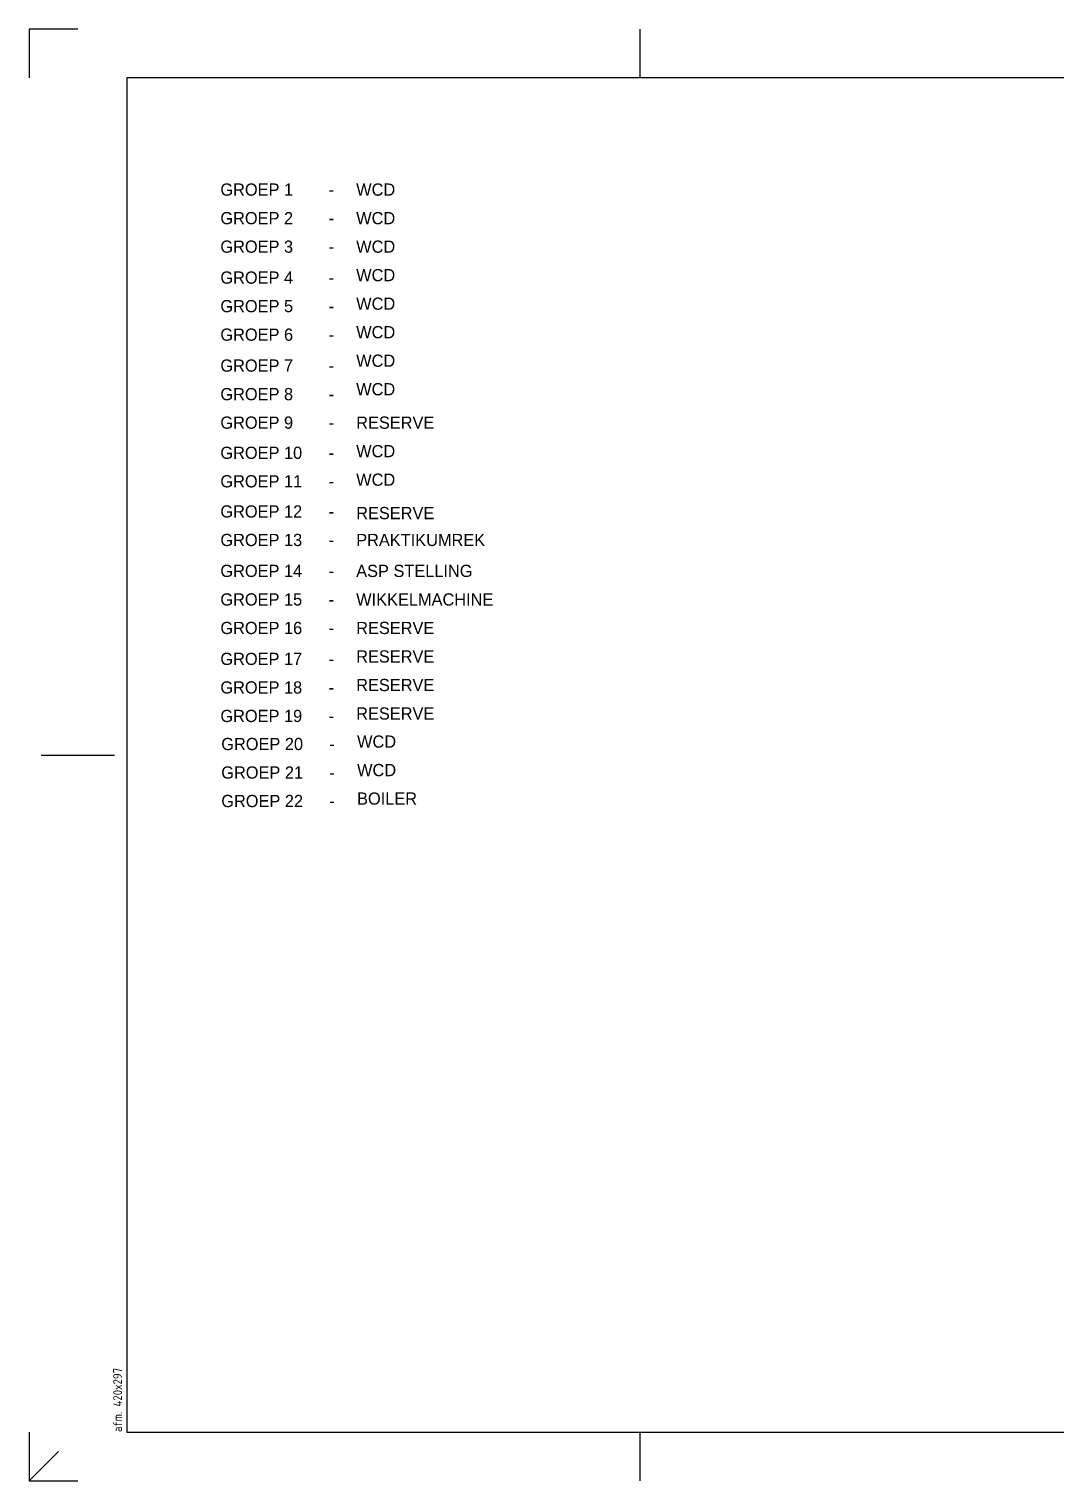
# Model space of a CAD drawing. Header units: millimetres. Extents: x 0 to 420, y 0 to 297.
# Drawn here: x 0 to 210, y 0 to 297 of the extents above; entities that cross this region are included whole.
import ezdxf

# ---------------------------------------------------------------- set-up
doc = ezdxf.new("R2010")
doc.units = ezdxf.units.MM
for name, color, linetype in [('00att018', 1, 'CONTINUOUS'), ('00kad018', 1, 'CONTINUOUS'), ('00kad070', 5, 'CONTINUOUS'), ('BL$2----_KADER', 7, 'CONTINUOUS'), ('EL6-----', 7, 'CONTINUOUS')]:
    doc.layers.add(name, color=color, linetype=linetype)
doc.styles.add('BURO-035', font='BUROFONT.shx', dxfattribs={"height": 3.5})
doc.styles.add('ISO', font='isocp.shx')

# ---------------------------------------------------------------- blocks, each defined once
blk = doc.blocks.new('a3-windesheim-hor')
at = {"layer": '00kad018', "color": 1}
for p, q in [((0, 297), (0, 287)), ((10, 297), (0, 297)), ((125, 287), (125, 297)), ((2.5, 148.5), (17.5, 148.5)), ((0, 10), (0, 0)), ((125, 0), (125, 10)), ((0, 0), (6, 6)), ((0, 0), (10, 0))]:
    blk.add_line(p, q, dxfattribs=at)
at = {"layer": '00kad070', "color": 5}
for p, q in [((20, 287), (20, 10)), ((410, 287), (20, 287)), ((20, 10), (410, 10))]:
    blk.add_line(p, q, dxfattribs=at)
at = {"layer": '00att018', "color": 1, "style": 'ISO'}
blk.add_text('afm. 420x297', height=1.8, rotation=90, dxfattribs=at).set_placement((19, 10))

msp = doc.modelspace()

# ---------------------------------------------------------------- block references
at = {"layer": 'BL$2----_KADER'}
msp.add_blockref('a3-windesheim-hor', (0, 0), dxfattribs=at)

# ---------------------------------------------------------------- texts
at = {"layer": 'EL6-----', "color": 2, "style": 'BURO-035'}
for s, p in [('GROEP 1', (39.13, 262.91)), ('WCD', (66.9, 262.91)), ('-', (61.23, 262.91)), ('GROEP 2', (39.13, 257.07)), ('WCD', (66.9, 257.07)), ('-', (61.23, 257.07)), ('GROEP 3', (39.13, 251.24)), ('WCD', (66.9, 251.24)), ('-', (61.23, 251.24)), ('GROEP 4', (39.13, 244.91)), ('WCD', (66.9, 245.41)), ('-', (61.23, 244.91)), ('GROEP 5', (39.13, 239.07)), ('WCD', (66.9, 239.57)), ('-', (61.23, 239.07)), ('GROEP 6', (39.13, 233.24)), ('WCD', (66.9, 233.74)), ('-', (61.23, 233.24)), ('GROEP 7', (39.13, 226.91)), ('WCD', (66.9, 227.91)), ('-', (61.23, 226.91)), ('GROEP 8', (39.13, 221.07)), ('WCD', (66.9, 222.07)), ('-', (61.23, 221.07)), ('GROEP 9', (39.13, 215.24)), ('RESERVE', (66.9, 215.24)), ('-', (61.23, 215.24)), ('GROEP 10', (39.13, 209.07)), ('WCD', (66.9, 209.41)), ('-', (61.23, 209.07)), ('GROEP 11', (39.13, 203.24)), ('WCD', (66.9, 203.57)), ('-', (61.23, 203.24)), ('GROEP 12', (39.13, 197.07)), ('RESERVE', (66.9, 196.74)), ('-', (61.23, 197.07)), ('GROEP 13', (39.13, 191.24)), ('PRAKTIKUMREK', (66.9, 191.24)), ('-', (61.23, 191.24)), ('GROEP 14', (39.13, 184.91)), ('ASP STELLING', (66.9, 184.91)), ('-', (61.23, 184.91)), ('GROEP 15', (39.13, 179.07)), ('WIKKELMACHINE', (66.9, 179.07)), ('-', (61.23, 179.07)), ('GROEP 16', (39.13, 173.24)), ('RESERVE', (66.9, 173.24)), ('-', (61.23, 173.24)), ('GROEP 17', (39.13, 166.91)), ('RESERVE', (66.9, 167.41)), ('-', (61.23, 166.91)), ('GROEP 18', (39.13, 161.07)), ('RESERVE', (66.9, 161.57)), ('-', (61.23, 161.07)), ('GROEP 19', (39.13, 155.24)), ('RESERVE', (66.9, 155.74)), ('-', (61.23, 155.24)), ('GROEP 20', (39.31, 149.5)), ('WCD', (67.08, 150)), ('-', (61.41, 149.5)), ('GROEP 21', (39.31, 143.67)), ('WCD', (67.08, 144.17)), ('-', (61.41, 143.67)), ('GROEP 22', (39.31, 137.84)), ('BOILER', (67.08, 138.34)), ('-', (61.41, 137.84))]:
    msp.add_text(s, height=2.5, dxfattribs=at).set_placement(p)

doc.saveas('drawing.dxf')
